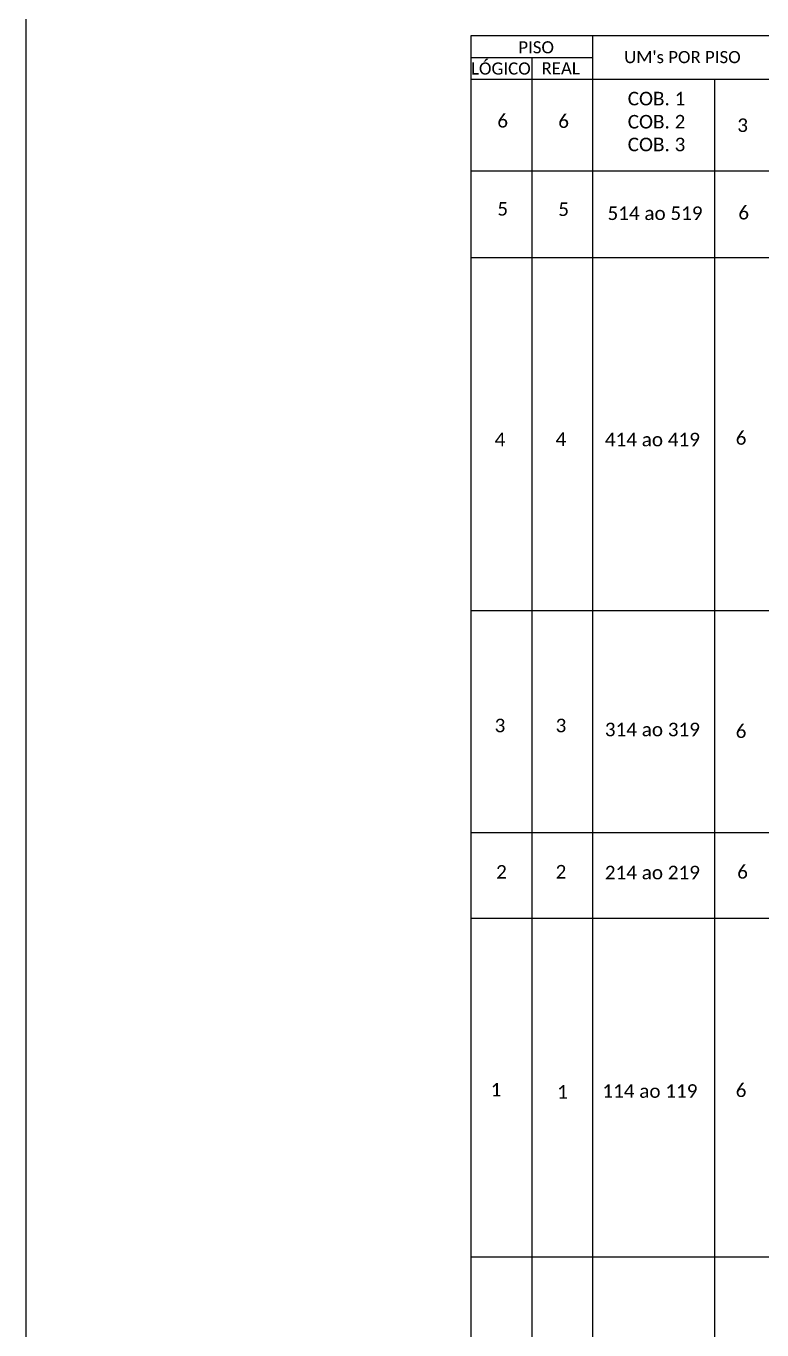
# Model space of a CAD drawing. Extents: x -4 to 1788, y 1 to 595.
# Drawn here: x 947.5 to 1087.2, y 135.7 to 383.3 of the extents above; entities that cross this region are included whole.
import ezdxf
from ezdxf.enums import TextEntityAlignment as Align

# ---------------------------------------------------------------- set-up
doc = ezdxf.new("R2010")
doc.units = 0
doc.styles.add('WMF-Calibri0', font='calibri.ttf')

msp = doc.modelspace()

# ---------------------------------------------------------------- linework, layer by layer
at = {"color": 7}
msp.add_lwpolyline([(947.45, 595.26), (1788.45, 595.26), (1788.45, 1.26), (947.45, 1.26)], close=True, dxfattribs=at)
for points in [[(1031.91, 381.39), (1031.91, 95.27)], [(1055.06, 95.27), (1055.06, 381.39)], [(1043.49, 377.28), (1043.49, 95.27)], [(1078.2, 373.17), (1078.2, 95.27)], [(1031.91, 355.77), (1193.4, 355.77)], [(1031.91, 339.33), (1491.11, 339.33)], [(1031.91, 272.29), (1491.11, 272.29)], [(1031.91, 230.11), (1491.11, 230.11)], [(1031.91, 213.9), (1491.11, 213.9)], [(1031.91, 149.55), (1491.11, 149.55)]]:
    msp.add_lwpolyline(points)
at = {"color": 0}
for points in [[(1193.4, 381.39), (1031.91, 381.39)], [(1031.91, 377.28), (1055.06, 377.28)], [(1031.91, 373.17), (1193.4, 373.17)]]:
    msp.add_lwpolyline(points, dxfattribs=at)

# ---------------------------------------------------------------- texts
at = {"color": 0, "style": 'WMF-Calibri0'}
for s, p in [('     PISO', (1036.87, 378.09)), ('  LÓGICO', (1030.33, 374.06)), ('    REAL', (1042.09, 374.11)), ("UM's POR PISO", (1061.03, 376.23))]:
    msp.add_text(s, height=2.3, dxfattribs=at).set_placement(p)
at = {"color": 7, "linetype": 'Continuous', "style": 'WMF-Calibri0'}
for s, p in [('COB. 1', (1061.71, 368.21)), ('COB. 2', (1061.71, 363.82)), ('COB. 3', (1061.71, 359.5)), ('514 ao 519', (1057.86, 346.44)), ('414 ao 419', (1057.36, 303.47)), ('314 ao 319', (1057.36, 248.41)), ('214 ao 219', (1057.36, 221.25)), ('114 ao 119', (1056.89, 179.76))]:
    msp.add_text(s, height=2.575, dxfattribs=at).set_placement(p)
at = {"color": 7, "linetype": 'Continuous', "style": 'WMF-Calibri0', "flags": 4}
for tag, p in [('6', (1037.96, 365.29)), ('6', (1049.53, 365.22)), ('3', (1083.53, 364.44)), ('5', (1037.96, 348.57)), ('5', (1049.53, 348.49)), ('6', (1083.73, 347.84)), ('4', (1037.45, 304.76)), ('4', (1049.03, 304.84)), ('6', (1083.23, 305.06)), ('3', (1037.45, 250.46)), ('3', (1049.03, 250.46)), ('6', (1083.23, 249.38)), ('2', (1037.73, 222.66)), ('2', (1049.03, 222.69)), ('6', (1083.51, 222.67)), ('1', (1036.7, 181.3)), ('1', (1049.31, 180.87)), ('6', (1083.23, 181.2))]:
    msp.add_attdef(tag, text='XX', height=2.575, dxfattribs=at).set_placement(p, align=Align.MIDDLE_CENTER)

doc.saveas('drawing.dxf')
